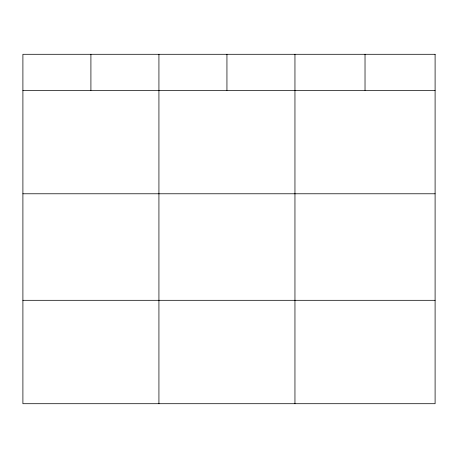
<?xml version="1.0" encoding="UTF-8"?>
<svg xmlns="http://www.w3.org/2000/svg" width="458" height="458" viewBox="0 0 458 458"><rect width="100%" height="100%" fill="white"/><g stroke="black" fill="none" stroke-linecap="round" stroke-linejoin="round"><path stroke-width="0.69" d="M22.9 90.386L435.1 90.386M22.9 193.78L435.1 193.78M22.9 300.311L435.1 300.311M365.026 54.29L365.026 90.386M294.952 54.29L294.952 403.71M226.939 54.29L226.939 90.386M158.926 54.29L158.926 403.71M90.913 54.29L90.913 90.386M435.1 54.29L22.9 54.29L22.9 403.71L435.1 403.71L435.1 54.29"/></g></svg>
